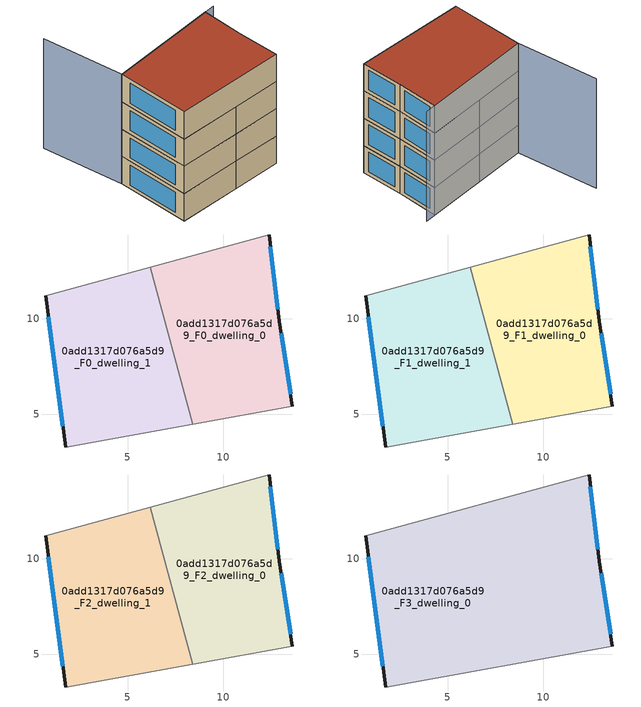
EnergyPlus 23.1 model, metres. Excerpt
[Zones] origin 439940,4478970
0add1317d076a5d9_F0_dwelling_0
 floor ground (EU_floor_Construction): 13.6,5.42 12.91,9.86 12.38,14.36 6.17,12.66 8.4,4.49 z0
 wall outside (EU_wall_Construction): 12.38,14.36 12.91,9.86 13.6,5.42 z0:3
 wall adiabatic (EU_wall_Construction): 6.17,12.66 12.38,14.36 / 13.6,5.42 8.4,4.49 z0:3
 wall to 0add1317d076a5d9_F0_dwelling_1 (EU_wall_Construction): 8.4,4.49 6.17,12.66 z0:3
 window (EU_Window_Construction): 12.45,13.73 12.84,10.48 / 13.01,9.24 13.51,6.04 z0.42:2.58
0add1317d076a5d9_F0_dwelling_1
 floor ground (EU_floor_Construction): 8.4,4.49 6.17,12.66 0.72,11.18 1.78,3.3 z0
 wall outside (EU_wall_Construction): 1.78,3.3 0.72,11.18 z0:3
 wall adiabatic (EU_wall_Construction): 8.4,4.49 1.78,3.3 / 0.72,11.18 6.17,12.66 z0:3
 window (EU_Window_Construction): 1.63,4.39 0.87,10.08 z0.42:2.58
0add1317d076a5d9_F1_dwelling_0
 floor to 0add1317d076a5d9_F0_dwelling_0 (EU_floor_Construction): 13.6,5.42 12.91,9.86 12.38,14.36 6.17,12.66 8.4,4.49 z3
 wall outside (EU_wall_Construction): 12.38,14.36 12.91,9.86 13.6,5.42 z3:6
 wall adiabatic (EU_wall_Construction): 6.17,12.66 12.38,14.36 / 13.6,5.42 8.4,4.49 z3:6
 wall to 0add1317d076a5d9_F1_dwelling_1 (EU_wall_Construction): 8.4,4.49 6.17,12.66 z3:6
 window (EU_Window_Construction): 12.45,13.73 12.84,10.48 / 13.01,9.24 13.51,6.04 z3.42:5.58
0add1317d076a5d9_F1_dwelling_1
 floor to 0add1317d076a5d9_F0_dwelling_1 (EU_floor_Construction): 8.4,4.49 6.17,12.66 0.72,11.18 1.77,3.3 z3
 wall outside (EU_wall_Construction): 1.78,3.3 0.72,11.18 z3:6
 wall adiabatic (EU_wall_Construction): 8.4,4.49 1.78,3.3 / 0.72,11.18 6.17,12.66 z3:6
 window (EU_Window_Construction): 1.63,4.39 0.87,10.08 z3.42:5.58
0add1317d076a5d9_F2_dwelling_0
 floor to 0add1317d076a5d9_F1_dwelling_0 (EU_floor_Construction): 13.6,5.42 12.91,9.86 12.38,14.36 6.17,12.66 8.4,4.49 z6
 wall outside (EU_wall_Construction): 12.38,14.36 12.91,9.86 13.6,5.42 z6:9
 wall adiabatic (EU_wall_Construction): 6.17,12.66 12.38,14.36 / 13.6,5.42 8.4,4.49 z6:9
 wall to 0add1317d076a5d9_F2_dwelling_1 (EU_wall_Construction): 8.4,4.49 6.17,12.66 z6:9
 window (EU_Window_Construction): 12.45,13.73 12.84,10.48 / 13.01,9.24 13.51,6.04 z6.42:8.58
0add1317d076a5d9_F2_dwelling_1
 floor to 0add1317d076a5d9_F1_dwelling_1 (EU_floor_Construction): 8.4,4.49 6.17,12.66 0.72,11.18 1.77,3.3 z6
 wall outside (EU_wall_Construction): 1.78,3.3 0.72,11.18 z6:9
 wall adiabatic (EU_wall_Construction): 8.4,4.49 1.78,3.3 / 0.72,11.18 6.17,12.66 z6:9
 window (EU_Window_Construction): 1.63,4.39 0.87,10.08 z6.42:8.58
0add1317d076a5d9_F3_dwelling_0
 floor to 0add1317d076a5d9_F2_dwelling_0 (EU_floor_Construction): 13.6,5.42 12.91,9.86 12.38,14.36 6.17,12.66 8.4,4.49 z9
 floor to 0add1317d076a5d9_F2_dwelling_1 (EU_floor_Construction): 8.4,4.49 6.17,12.66 0.72,11.18 1.77,3.3 z9
 wall outside (EU_wall_Construction): 12.38,14.36 12.91,9.86 13.6,5.42 / 1.78,3.3 0.72,11.18 z9:12
 wall adiabatic (EU_wall_Construction): 0.72,11.18 12.38,14.36 / 13.6,5.42 1.78,3.3 z9:12
 window (EU_Window_Construction): 12.45,13.73 12.84,10.48 / 13.01,9.24 13.51,6.04 / 1.63,4.39 0.87,10.08 z9.42:11.58
 roof outside (EU_roof_Construction): 12.38,14.36 12.91,9.86 13.6,5.42 1.78,3.3 0.72,11.18 z12
shading: 1.68,4.2 13.6,5.42 z0:9; 13.49,14.66 0.72,11.18 / 0.72,11.18 -1.6,19.67 z0:12
[Building]
EU S2 Campaign: North Axis=0; Terrain=City; Solar Distribution=FullExterior
[Site:Location]
Madrid: Latitude=40.5; Longitude=-3.5; Time Zone=1; Elevation=609
[SizingPeriod:WeatherFileDays]
AnnualSizingPeriod: Begin Month=1; Begin Day of Month=1; End Month=12; End Day of Month=31; Day of Week for Start Day=Monday; Use Weather File Daylight Saving Period=No; Use Weather File Rain and Snow Indicators=No
[MATERIAL]
EU_InternalMass_Material: Roughness=MediumRough; Thickness=0.1; Conductivity=1; Density=1800; Specific Heat=900; Thermal Absorptance=0.9; Solar Absorptance=0.7; Visible Absorptance=0.7
[MATERIAL:NOMASS] Roughness=MediumRough; Thermal Absorptance=0.9; Solar Absorptance=0.7; Visible Absorptance=0.7
Name | Thermal Resistance
EU_wall_NoMass | 1.60022
EU_roof_NoMass | 1.57597
EU_floor_NoMass | 0.470652
[WINDOWMATERIAL:SIMPLEGLAZINGSYSTEM]
EU_Window_SimpleGlazing: UFactor=3.28802; Solar Heat Gain Coefficient=0.85; Visible Transmittance=0.85
[CONSTRUCTION]
EU_wall_Construction: EU_wall_NoMass
EU_roof_Construction: EU_roof_NoMass
EU_floor_Construction: EU_floor_NoMass
EU_InternalMass_Construction: EU_InternalMass_Material
EU_Window_Construction: EU_Window_SimpleGlazing
[ZONE] Type=1; Multiplier=1; Ceiling Height=autocalculate; Floor Area=autocalculate; Part of Total Floor Area=Yes
Name | Volume
0add1317d076a5d9_F0_dwelling_0; 0add1317d076a5d9_F1_dwelling_0; 0add1317d076a5d9_F2_dwelling_0 | 152.042
0add1317d076a5d9_F3_dwelling_0 | 304.093
0add1317d076a5d9_F0_dwelling_1 | 152.05
0add1317d076a5d9_F1_dwelling_1; 0add1317d076a5d9_F2_dwelling_1 | 152.051
[INTERNALMASS] Construction=EU_InternalMass_Construction
Name | Zone or ZoneList | Surface Area
0add1317d076a5d9_F0_dwelling_0_EU_InternalMass | 0add1317d076a5d9_F0_dwelling_0 | 50.6805
0add1317d076a5d9_F0_dwelling_1_EU_InternalMass | 0add1317d076a5d9_F0_dwelling_1 | 50.6835
0add1317d076a5d9_F1_dwelling_0_EU_InternalMass | 0add1317d076a5d9_F1_dwelling_0 | 50.6805
0add1317d076a5d9_F1_dwelling_1_EU_InternalMass | 0add1317d076a5d9_F1_dwelling_1 | 50.6835
0add1317d076a5d9_F2_dwelling_0_EU_InternalMass | 0add1317d076a5d9_F2_dwelling_0 | 50.6805
0add1317d076a5d9_F2_dwelling_1_EU_InternalMass | 0add1317d076a5d9_F2_dwelling_1 | 50.6835
0add1317d076a5d9_F3_dwelling_0_EU_InternalMass | 0add1317d076a5d9_F3_dwelling_0 | 101.368
[OTHEREQUIPMENT] Fuel Type=Electricity; Design Level Calculation Method=Watts/Area; Power per Zone Floor Area=1; Fraction Latent=0; Fraction Radiant=0; Fraction Lost=0; Carbon Dioxide Generation Rate=0; EndUse Subcategory=EU_Step8_InternalGains
Name | Zone or ZoneList or Space or SpaceList | Schedule
EU_Step8_InternalGain_0add1317d076a5d9_F0_dwelling_0_f000 | 0add1317d076a5d9_F0_dwelling_0 | EU_Step8_GainSchedule_0add1317d076a5d9_F0_dwelling_0_f000
EU_Step8_InternalGain_0add1317d076a5d9_F0_dwelling_1_f000 | 0add1317d076a5d9_F0_dwelling_1 | EU_Step8_GainSchedule_0add1317d076a5d9_F0_dwelling_1_f000
EU_Step8_InternalGain_0add1317d076a5d9_F1_dwelling_0_f000 | 0add1317d076a5d9_F1_dwelling_0 | EU_Step8_GainSchedule_0add1317d076a5d9_F1_dwelling_0_f000
EU_Step8_InternalGain_0add1317d076a5d9_F1_dwelling_1_f000 | 0add1317d076a5d9_F1_dwelling_1 | EU_Step8_GainSchedule_0add1317d076a5d9_F1_dwelling_1_f000
EU_Step8_InternalGain_0add1317d076a5d9_F2_dwelling_0_f000 | 0add1317d076a5d9_F2_dwelling_0 | EU_Step8_GainSchedule_0add1317d076a5d9_F2_dwelling_0_f000
EU_Step8_InternalGain_0add1317d076a5d9_F2_dwelling_1_f000 | 0add1317d076a5d9_F2_dwelling_1 | EU_Step8_GainSchedule_0add1317d076a5d9_F2_dwelling_1_f000
EU_Step8_InternalGain_0add1317d076a5d9_F3_dwelling_0_f000 | 0add1317d076a5d9_F3_dwelling_0 | EU_Step8_GainSchedule_0add1317d076a5d9_F3_dwelling_0_f000
[ZONEVENTILATION:DESIGNFLOWRATE] Schedule=EU_AlwaysOn; Design Flow Rate Calculation Method=AirChanges/Hour; Air Changes per Hour=0.480704; Ventilation Type=Natural; Fan Pressure Rise=0; Fan Total Efficiency=1; Constant Term Coefficient=1; Temperature Term Coefficient=0; Velocity Term Coefficient=0; Velocity Squared Term Coefficient=0; Minimum Indoor Temperature=-100; Maximum Indoor Temperature=100; Delta Temperature=-100; Minimum Outdoor Temperature=-100; Maximum Outdoor Temperature=100; Maximum Wind Speed=40
Name | Zone or ZoneList or Space or SpaceList
EU_ConstantAir_0add1317d076a5d9_F0_dwelling_0 | 0add1317d076a5d9_F0_dwelling_0
EU_ConstantAir_0add1317d076a5d9_F0_dwelling_1 | 0add1317d076a5d9_F0_dwelling_1
EU_ConstantAir_0add1317d076a5d9_F1_dwelling_0 | 0add1317d076a5d9_F1_dwelling_0
EU_ConstantAir_0add1317d076a5d9_F1_dwelling_1 | 0add1317d076a5d9_F1_dwelling_1
EU_ConstantAir_0add1317d076a5d9_F2_dwelling_0 | 0add1317d076a5d9_F2_dwelling_0
EU_ConstantAir_0add1317d076a5d9_F2_dwelling_1 | 0add1317d076a5d9_F2_dwelling_1
EU_ConstantAir_0add1317d076a5d9_F3_dwelling_0 | 0add1317d076a5d9_F3_dwelling_0
[HVACTEMPLATE:THERMOSTAT] Constant Heating Setpoint=20; Constant Cooling Setpoint=50
EU_HeatOnly_0add1317d076a5d9_F0_dwelling_0; EU_HeatOnly_0add1317d076a5d9_F0_dwelling_1; EU_HeatOnly_0add1317d076a5d9_F1_dwelling_0; EU_HeatOnly_0add1317d076a5d9_F1_dwelling_1; EU_HeatOnly_0add1317d076a5d9_F2_dwelling_0; EU_HeatOnly_0add1317d076a5d9_F2_dwelling_1; EU_HeatOnly_0add1317d076a5d9_F3_dwelling_0
[HVACTEMPLATE:ZONE:IDEALLOADSAIRSYSTEM] System Availability Schedule=EU_AlwaysOn; Maximum Heating Supply Air Temperature=50; Minimum Cooling Supply Air Temperature=13; Maximum Heating Supply Air Humidity Ratio=0.0156; Minimum Cooling Supply Air Humidity Ratio=0.0077; Heating Limit=NoLimit; Cooling Limit=NoLimit; Heating Availability Schedule=EU_AlwaysOn; Cooling Availability Schedule=EU_CoolingOff; Dehumidification Control Type=ConstantSensibleHeatRatio; Cooling Sensible Heat Ratio=0.7; Dehumidification Setpoint=60; Humidification Control Type=None; Humidification Setpoint=30; Outdoor Air Method=None; Outdoor Air Flow Rate per Person=0.00944; Outdoor Air Flow Rate per Zone Floor Area=0; Outdoor Air Flow Rate per Zone=0; Demand Controlled Ventilation Type=None; Outdoor Air Economizer Type=NoEconomizer; Heat Recovery Type=None; Sensible Heat Recovery Effectiveness=0.7; Latent Heat Recovery Effectiveness=0.65
Name | Template Thermostat
0add1317d076a5d9_F0_dwelling_0 | EU_HeatOnly_0add1317d076a5d9_F0_dwelling_0
0add1317d076a5d9_F0_dwelling_1 | EU_HeatOnly_0add1317d076a5d9_F0_dwelling_1
0add1317d076a5d9_F1_dwelling_0 | EU_HeatOnly_0add1317d076a5d9_F1_dwelling_0
0add1317d076a5d9_F1_dwelling_1 | EU_HeatOnly_0add1317d076a5d9_F1_dwelling_1
0add1317d076a5d9_F2_dwelling_0 | EU_HeatOnly_0add1317d076a5d9_F2_dwelling_0
0add1317d076a5d9_F2_dwelling_1 | EU_HeatOnly_0add1317d076a5d9_F2_dwelling_1
0add1317d076a5d9_F3_dwelling_0 | EU_HeatOnly_0add1317d076a5d9_F3_dwelling_0
[SIZING:ZONE] Zone Cooling Design Supply Air Temperature Input Method=SupplyAirTemperature; Zone Cooling Design Supply Air Temperature=13; Zone Heating Design Supply Air Temperature Input Method=SupplyAirTemperature; Zone Heating Design Supply Air Temperature=50; Zone Cooling Design Supply Air Humidity Ratio=0.008; Zone Heating Design Supply Air Humidity Ratio=0.008; Cooling Design Air Flow Method=DesignDay; Cooling Design Air Flow Rate=0; Cooling Minimum Air Flow per Zone Floor Area=0.000762; Cooling Minimum Air Flow=0; Cooling Minimum Air Flow Fraction=0.2; Heating Design Air Flow Method=DesignDay; Heating Design Air Flow Rate=0; Heating Maximum Air Flow per Zone Floor Area=0.002032; Heating Maximum Air Flow=0.141576; Heating Maximum Air Flow Fraction=0.3; Account for Dedicated Outdoor Air System=No; Dedicated Outdoor Air System Control Strategy=NeutralSupplyAir; Dedicated Outdoor Air Low Setpoint Temperature for Design=autosize; Dedicated Outdoor Air High Setpoint Temperature for Design=autosize; Zone Load Sizing Method=Sensible Load Only No Latent Load; Zone Latent Cooling Design Supply Air Humidity Ratio Input Method=HumidityRatioDifference; Zone Cooling Design Supply Air Humidity Ratio Difference=0.005; Zone Latent Heating Design Supply Air Humidity Ratio Input Method=HumidityRatioDifference; Zone Humidification Design Supply Air Humidity Ratio Difference=0.005
0add1317d076a5d9_F0_dwelling_0; 0add1317d076a5d9_F0_dwelling_1; 0add1317d076a5d9_F1_dwelling_0; 0add1317d076a5d9_F1_dwelling_1; 0add1317d076a5d9_F2_dwelling_0; 0add1317d076a5d9_F2_dwelling_1; 0add1317d076a5d9_F3_dwelling_0
[SCHEDULE:CONSTANT]
Name | Hourly Value
EU_AlwaysOn | 1
EU_CoolingOff | 0
[SCHEDULE:FILE] Column Number=1; Rows to Skip at Top=0; Number of Hours of Data=8760; Column Separator=Comma; Interpolate to Timestep=No; Minutes per Item=60; Adjust Schedule for Daylight Savings=Yes
Name | File
EU_Step8_GainSchedule_0add1317d076a5d9_F0_dwelling_0_f000 | ../../schedules/0add1317d076a5d9/0add1317d076a5d9_F0_dwelling_0_f000_gain.csv
EU_Step8_GainSchedule_0add1317d076a5d9_F0_dwelling_1_f000 | ../../schedules/0add1317d076a5d9/0add1317d076a5d9_F0_dwelling_1_f000_gain.csv
EU_Step8_GainSchedule_0add1317d076a5d9_F1_dwelling_0_f000 | ../../schedules/0add1317d076a5d9/0add1317d076a5d9_F1_dwelling_0_f000_gain.csv
EU_Step8_GainSchedule_0add1317d076a5d9_F1_dwelling_1_f000 | ../../schedules/0add1317d076a5d9/0add1317d076a5d9_F1_dwelling_1_f000_gain.csv
EU_Step8_GainSchedule_0add1317d076a5d9_F2_dwelling_0_f000 | ../../schedules/0add1317d076a5d9/0add1317d076a5d9_F2_dwelling_0_f000_gain.csv
EU_Step8_GainSchedule_0add1317d076a5d9_F2_dwelling_1_f000 | ../../schedules/0add1317d076a5d9/0add1317d076a5d9_F2_dwelling_1_f000_gain.csv
EU_Step8_GainSchedule_0add1317d076a5d9_F3_dwelling_0_f000 | ../../schedules/0add1317d076a5d9/0add1317d076a5d9_F3_dwelling_0_f000_gain.csv
